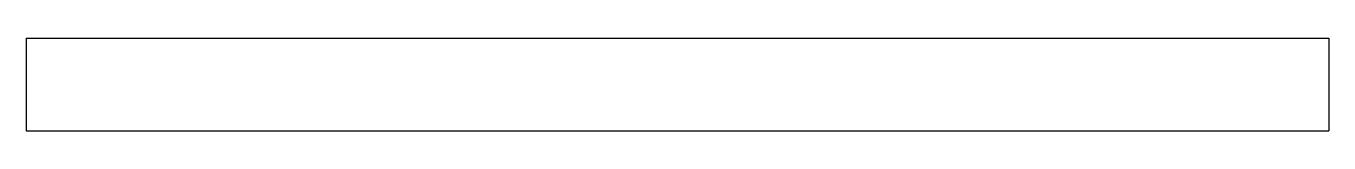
# Model space of a CAD drawing. Extents: x 0 to 14, y -18 to -17.
import ezdxf

# ---------------------------------------------------------------- set-up
doc = ezdxf.new("R2010")
doc.units = 0
doc.layers.add('MODELSKETCH_VISIBLE', color=7, linetype='CONTINUOUS')

msp = doc.modelspace()

# ---------------------------------------------------------------- linework, layer by layer
at = {"layer": 'MODELSKETCH_VISIBLE'}
for p, q in [((0, -17), (14, -17)), ((0, -17), (0, -18)), ((14, -17), (14, -18)), ((0, -18), (14, -18))]:
    msp.add_line(p, q, dxfattribs=at)

doc.saveas('drawing.dxf')
